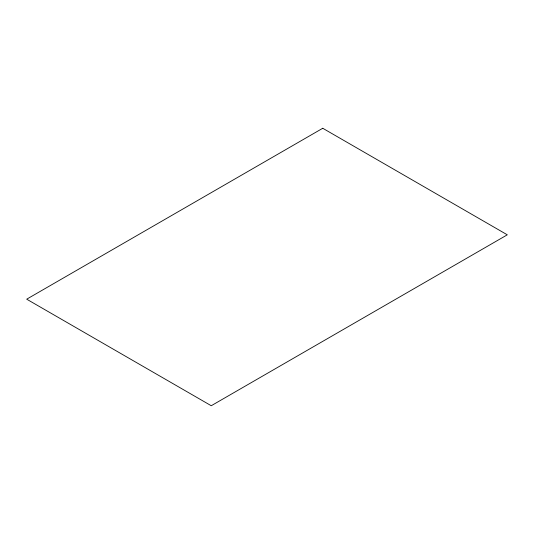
<?xml version="1.0" encoding="UTF-8"?>
<svg xmlns="http://www.w3.org/2000/svg" width="534" height="534" viewBox="0 0 534 534"><rect width="100%" height="100%" fill="white"/><g stroke="black" fill="none" stroke-linecap="round" stroke-linejoin="round"><path stroke-width="0.8" d="M322.75 128.267L26.7 299.187L211.25 405.733L507.3 234.813L322.75 128.267"/></g></svg>
